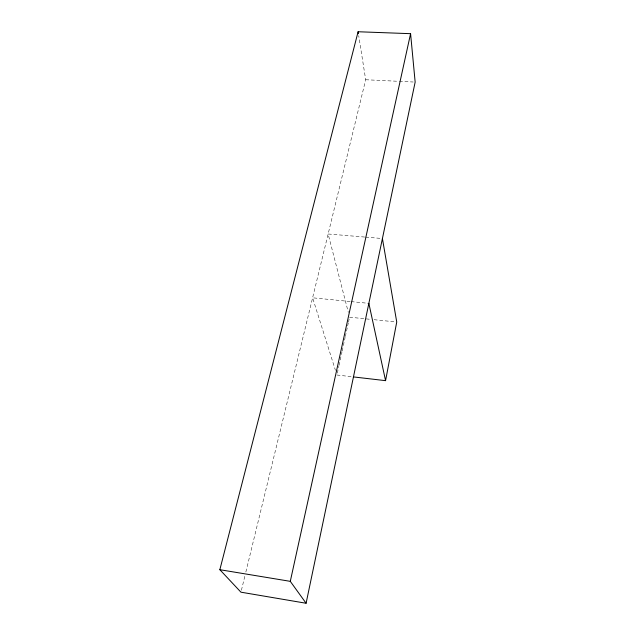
<?xml version="1.0" encoding="UTF-8"?>
<svg xmlns="http://www.w3.org/2000/svg" width="635" height="635" viewBox="0 0 635 635"><rect width="100%" height="100%" fill="white"/><g stroke="black" fill="none" stroke-linecap="round" stroke-linejoin="round"><path stroke-width="0.48" stroke-dasharray="3.17 2.38" d="M337.328 373.078L338.804 366.331M339.019 365.371L341.971 351.877M342.178 350.917L345.13 337.423M345.345 336.463L347.456 326.827M347.662 325.866L348.298 322.977M348.504 322.008L349.139 319.119M241.411 590.256L244.927 575.826M245.864 571.984L365.681 79.74L358.712 35.671M365.681 79.74L398.335 81.296M399.328 81.343L413.179 82.002M364.657 237.045L328.128 233.99L348.329 312.412M365.641 237.125L381.437 238.45M350.099 301.506L312.603 297.799L335.423 370.3M351.091 301.601L367.863 303.26M349.56 317.19L370.205 319.31M374.134 319.707L395.756 321.921M336.907 375.007L352.473 376.809"/><path stroke-width="0.95" d="M353.449 376.92L385.564 380.651L396.74 322.024L382.421 238.53M306.094 603.25L415.155 82.098L410.583 33.679L358.1 31.75L219.845 569.698L240.943 592.185L306.094 603.25L290.29 581.342L219.845 569.698M290.29 581.342L410.583 33.679M368.856 303.355L385.564 380.651M358.1 31.75L358.41 33.711"/></g></svg>
